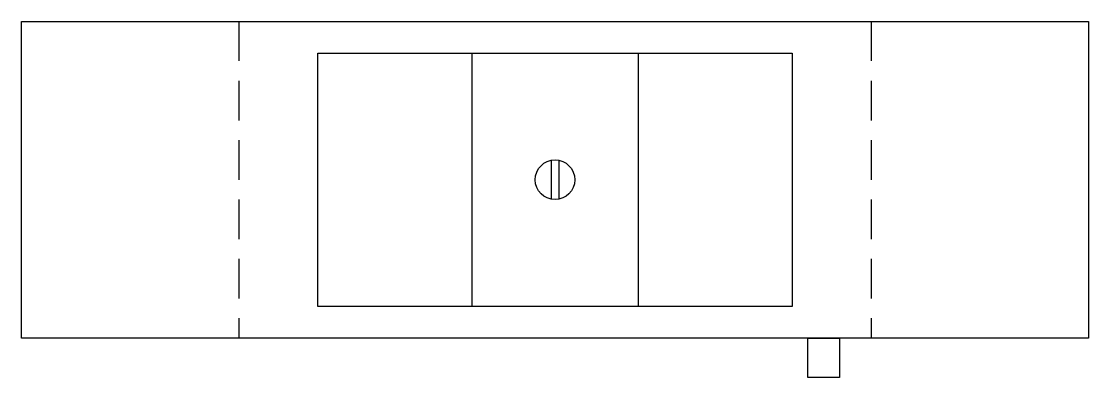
# Model space of a CAD drawing. Header units: inches. Extents: x 0 to 135, y 0 to 45.
import ezdxf

# ---------------------------------------------------------------- set-up
doc = ezdxf.new("R2010")
doc.units = ezdxf.units.IN
doc.linetypes.add('ASVLTYPE', pattern=[0.75, 0.5, -0.25])

# ---------------------------------------------------------------- blocks, each defined once
blk = doc.blocks.new('EM4H05-3')
at = {"color": 85, "linetype": 'ASVLTYPE', "ltscale": 10}
for p, q in [((27.5, 40), (27.5, 0)), ((107.5, 40), (107.5, 0))]:
    blk.add_line(p, q, dxfattribs=at)
at = {"color": 85}
for p, q in [((57, 36), (57, 4)), ((78, 36), (78, 4)), ((67, 22.45), (67, 17.55)), ((68, 22.45), (68, 17.55)), ((99.49, -5), (99.49, 0)), ((99.49, 0), (103.49, 0)), ((103.49, 0), (103.49, -5)), ((103.49, -5), (99.49, -5))]:
    blk.add_line(p, q, dxfattribs=at)
for points in [[(0, 40), (135, 40), (135, 0), (0, 0)], [(37.5, 36), (97.5, 36), (97.5, 4), (37.5, 4)]]:
    blk.add_lwpolyline(points, close=True, dxfattribs=at)
blk.add_circle((67.5, 20), 2.5, dxfattribs=at)

msp = doc.modelspace()

# ---------------------------------------------------------------- block references
msp.add_blockref('EM4H05-3', (0, 5))

doc.saveas('drawing.dxf')
